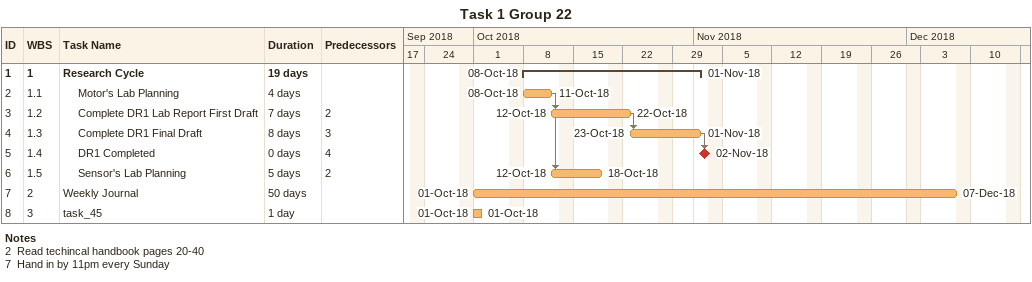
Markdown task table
Task 1 Group 22

| ID | WBS | Task | Duration | Start | Finish | Predecessors |
|---|---|---|---|---|---|---|
| 1 | 1 | **Research Cycle** | 19d | 2018-10-08 | 2018-11-01 |  |
| 2 | 1.1 | Motor's Lab Planning | 4d | 2018-10-08 | 2018-10-11 |  |
| 3 | 1.2 | Complete DR1 Lab Report First Draft | 7d | 2018-10-12 | 2018-10-22 | 2 |
| 4 | 1.3 | Complete DR1 Final Draft | 8d | 2018-10-23 | 2018-11-01 | 3 |
| 5 | 1.4 | DR1 Completed | 0d | 2018-11-02 | 2018-11-02 | 4 |
| 6 | 1.5 | Sensor's Lab Planning | 5d | 2018-10-12 | 2018-10-18 | 2 |
| 7 | 2 | Weekly Journal | 50d | 2018-10-01 | 2018-12-07 |  |
| 8 | 3 | task_45 | 1d | 2018-10-01 | 2018-10-01 |  |

Notes
- 2: Read techincal handbook pages 20-40
- 7: Hand in by 11pm every Sunday
